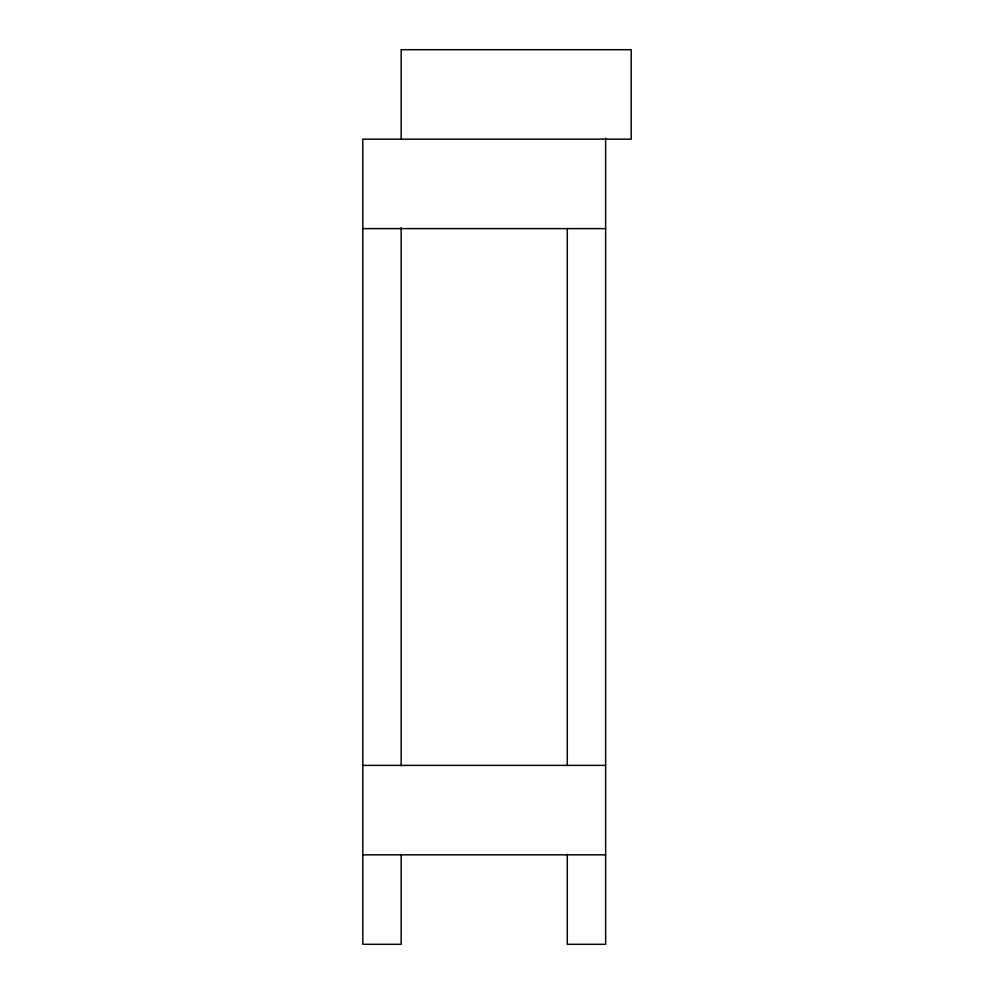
<?xml version="1.0" encoding="UTF-8"?>
<svg xmlns="http://www.w3.org/2000/svg" width="994" height="994" viewBox="0 0 994 994"><rect width="100%" height="100%" fill="white"/><g stroke="black" fill="none" stroke-linecap="round" stroke-linejoin="round"><path stroke-width="1.49" d="M362.81 228.62L605.632 228.62M362.81 765.38L605.632 765.38M362.81 854.84L605.632 854.84M605.632 138.228L605.632 944.3L567.288 944.3L567.288 854.219M567.288 228.309L567.288 765.691M401.154 139.16L401.154 49.7L631.19 49.7L631.19 139.16L362.81 139.16L362.81 944.3L401.154 944.3L401.154 854.318M401.154 227.589L401.154 765.902"/></g></svg>
